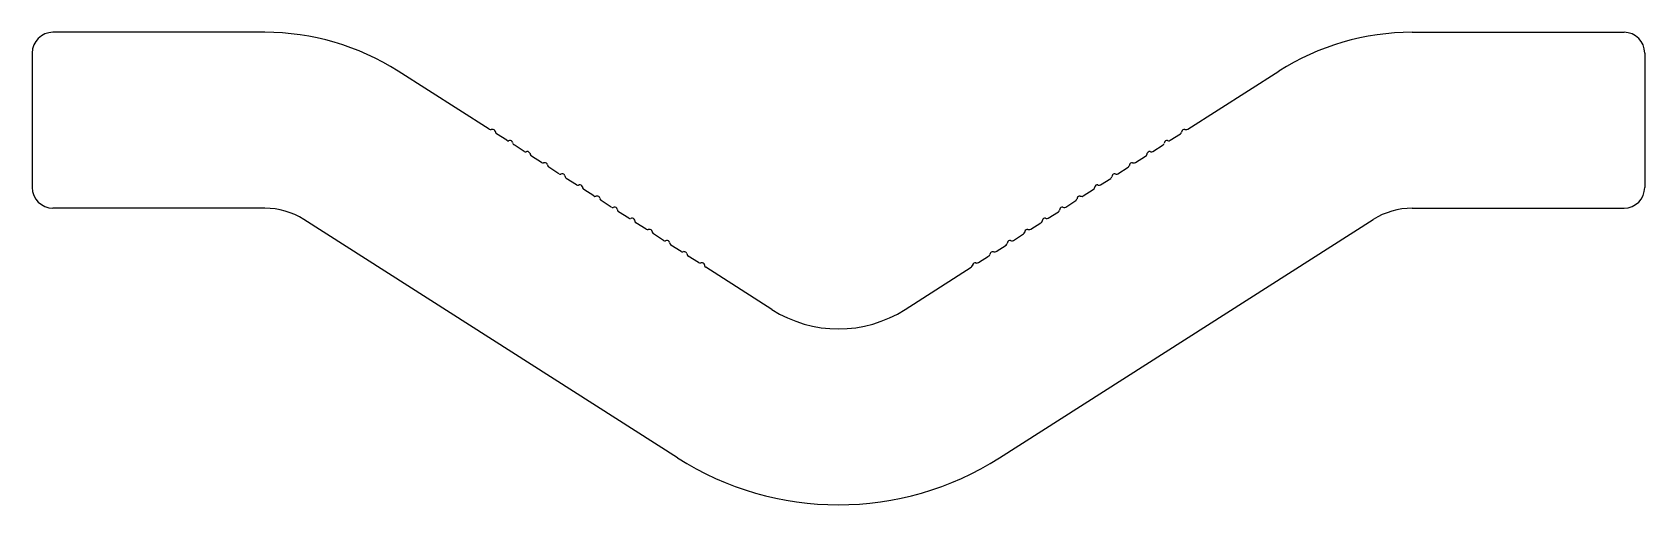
# Model space of a CAD drawing. Extents: x 2665 to 2821, y 737 to 783.
import ezdxf

# ---------------------------------------------------------------- set-up
doc = ezdxf.new("R2010")
doc.units = 0
doc.layers.get('0').update_dxf_attribs({"linetype": 'CONTINUOUS'})

msp = doc.modelspace()

# ---------------------------------------------------------------- linework, layer by layer
for p, q in [((2687.58, 782.63), (2667.07, 782.63)), ((2798.57, 782.63), (2819.07, 782.63)), ((2665.07, 780.63), (2665.07, 767.63)), ((2821.07, 780.63), (2821.07, 767.63)), ((2709.28, 773.26), (2700.47, 778.88)), ((2776.86, 773.26), (2785.67, 778.88)), ((2709.56, 773.25), (2709.47, 773.23)), ((2709.86, 773.06), (2709.88, 772.97)), ((2710.97, 772.19), (2709.99, 772.81)), ((2775.17, 772.19), (2776.16, 772.81)), ((2776.29, 773.06), (2776.27, 772.97)), ((2776.58, 773.25), (2776.67, 773.23)), ((2711.25, 772.17), (2711.16, 772.15)), ((2711.55, 771.98), (2711.57, 771.9)), ((2712.66, 771.11), (2711.68, 771.74)), ((2712.93, 771.1), (2712.85, 771.08)), ((2713.23, 770.91), (2713.25, 770.82)), ((2714.35, 770.04), (2713.36, 770.66)), ((2771.8, 770.04), (2772.78, 770.66)), ((2772.91, 770.91), (2772.89, 770.82)), ((2773.21, 771.1), (2773.3, 771.08)), ((2773.49, 771.11), (2774.47, 771.74)), ((2774.6, 771.98), (2774.58, 771.9)), ((2774.9, 772.17), (2774.99, 772.15)), ((2714.62, 770.02), (2714.53, 770)), ((2714.92, 769.83), (2714.94, 769.75)), ((2716.03, 768.96), (2715.05, 769.59)), ((2770.11, 768.96), (2771.1, 769.59)), ((2771.23, 769.83), (2771.21, 769.75)), ((2771.52, 770.02), (2771.61, 770)), ((2716.31, 768.95), (2716.22, 768.93)), ((2716.61, 768.76), (2716.63, 768.67)), ((2717.72, 767.89), (2716.74, 768.51)), ((2717.99, 767.87), (2717.91, 767.86)), ((2718.29, 767.68), (2718.31, 767.6)), ((2767.85, 767.68), (2767.83, 767.6)), ((2768.15, 767.87), (2768.24, 767.86)), ((2768.43, 767.89), (2769.41, 768.51)), ((2769.54, 768.76), (2769.52, 768.67)), ((2769.84, 768.95), (2769.92, 768.93)), ((2719.41, 766.81), (2718.42, 767.44)), ((2719.68, 766.8), (2719.59, 766.78)), ((2719.98, 766.61), (2720, 766.52)), ((2721.09, 765.74), (2720.11, 766.37)), ((2765.05, 765.74), (2766.04, 766.37)), ((2766.17, 766.61), (2766.15, 766.52)), ((2766.46, 766.8), (2766.55, 766.78)), ((2766.74, 766.81), (2767.72, 767.44)), ((2687.58, 765.63), (2667.07, 765.63)), ((2727.49, 741.51), (2691.34, 764.54)), ((2721.37, 765.73), (2721.28, 765.71)), ((2721.67, 765.54), (2721.69, 765.45)), ((2722.78, 764.66), (2721.8, 765.29)), ((2723.06, 764.65), (2722.97, 764.63)), ((2723.35, 764.46), (2723.37, 764.37)), ((2758.65, 741.51), (2794.81, 764.54)), ((2762.79, 764.46), (2762.77, 764.37)), ((2763.09, 764.65), (2763.18, 764.63)), ((2763.37, 764.66), (2764.35, 765.29)), ((2764.48, 765.54), (2764.46, 765.45)), ((2764.78, 765.73), (2764.86, 765.71)), ((2798.57, 765.63), (2819.07, 765.63)), ((2724.47, 763.59), (2723.48, 764.22)), ((2724.74, 763.58), (2724.65, 763.56)), ((2725.04, 763.39), (2725.06, 763.3)), ((2726.15, 762.52), (2725.17, 763.14)), ((2759.99, 762.52), (2760.98, 763.14)), ((2761.11, 763.39), (2761.09, 763.3)), ((2761.4, 763.58), (2761.49, 763.56)), ((2761.68, 763.59), (2762.66, 764.22)), ((2726.43, 762.5), (2726.34, 762.48)), ((2726.73, 762.31), (2726.75, 762.22)), ((2727.84, 761.44), (2726.86, 762.07)), ((2728.12, 761.43), (2728.03, 761.41)), ((2758.03, 761.43), (2758.12, 761.41)), ((2758.31, 761.44), (2759.29, 762.07)), ((2759.42, 762.31), (2759.4, 762.22)), ((2759.72, 762.5), (2759.8, 762.48)), ((2728.41, 761.24), (2728.43, 761.15)), ((2729.53, 760.37), (2728.54, 760.99)), ((2729.8, 760.35), (2729.71, 760.33)), ((2730.1, 760.16), (2730.12, 760.07)), ((2736.62, 755.84), (2730.23, 759.92)), ((2749.52, 755.84), (2755.92, 759.92)), ((2756.04, 760.16), (2756.03, 760.07)), ((2756.34, 760.35), (2756.43, 760.33)), ((2756.62, 760.37), (2757.6, 760.99)), ((2757.73, 761.24), (2757.71, 761.15))]:
    msp.add_line(p, q)
for centre, radius, start, end in [((2667.07, 780.63), 2, 90, 180), ((2687.58, 758.63), 24, 57.5, 90), ((2798.57, 758.63), 24, 90, 122.5), ((2819.07, 780.63), 2, 0, 90), ((2709.42, 773.47), 0.25, 237.5, 282.5), ((2709.61, 773), 0.25, 12.5, 102.5), ((2710.12, 773.02), 0.25, 192.5, 237.5), ((2776.02, 773.02), 0.25, 302.5, 347.5), ((2776.53, 773), 0.25, 77.5, 167.5), ((2776.73, 773.47), 0.25, 257.5, 302.5), ((2711.11, 772.4), 0.25, 237.5, 282.5), ((2711.3, 771.93), 0.25, 12.5, 102.5), ((2711.81, 771.95), 0.25, 192.5, 237.5), ((2712.79, 771.32), 0.25, 237.5, 282.5), ((2712.99, 770.85), 0.25, 12.5, 102.5), ((2713.5, 770.87), 0.25, 192.5, 237.5), ((2772.65, 770.87), 0.25, 302.5, 347.5), ((2773.16, 770.85), 0.25, 77.5, 167.5), ((2773.35, 771.32), 0.25, 257.5, 302.5), ((2774.34, 771.95), 0.25, 302.5, 347.5), ((2774.84, 771.93), 0.25, 77.5, 167.5), ((2775.04, 772.4), 0.25, 257.5, 302.5), ((2714.48, 770.25), 0.25, 237.5, 282.5), ((2714.68, 769.78), 0.25, 12.5, 102.5), ((2715.18, 769.8), 0.25, 192.5, 237.5), ((2770.96, 769.8), 0.25, 302.5, 347.5), ((2771.47, 769.78), 0.25, 77.5, 167.5), ((2771.67, 770.25), 0.25, 257.5, 302.5), ((2667.07, 767.63), 2, 180, 270), ((2716.17, 769.17), 0.25, 237.5, 282.5), ((2716.36, 768.71), 0.25, 12.5, 102.5), ((2716.87, 768.73), 0.25, 192.5, 237.5), ((2717.85, 768.1), 0.25, 237.5, 282.5), ((2718.05, 767.63), 0.25, 12.5, 102.5), ((2718.56, 767.65), 0.25, 192.5, 237.5), ((2767.59, 767.65), 0.25, 302.5, 347.5), ((2768.1, 767.63), 0.25, 77.5, 167.5), ((2768.29, 768.1), 0.25, 257.5, 302.5), ((2769.28, 768.73), 0.25, 302.5, 347.5), ((2769.78, 768.71), 0.25, 77.5, 167.5), ((2769.98, 769.17), 0.25, 257.5, 302.5), ((2819.07, 767.63), 2, 270, 0), ((2719.54, 767.02), 0.25, 237.5, 282.5), ((2719.74, 766.56), 0.25, 12.5, 102.5), ((2720.24, 766.58), 0.25, 192.5, 237.5), ((2765.9, 766.58), 0.25, 302.5, 347.5), ((2766.41, 766.56), 0.25, 77.5, 167.5), ((2766.61, 767.02), 0.25, 257.5, 302.5), ((2687.58, 758.63), 7, 57.5, 90), ((2721.23, 765.95), 0.25, 237.5, 282.5), ((2721.42, 765.48), 0.25, 12.5, 102.5), ((2721.93, 765.5), 0.25, 192.5, 237.5), ((2722.91, 764.88), 0.25, 237.5, 282.5), ((2723.11, 764.41), 0.25, 12.5, 102.5), ((2763.04, 764.41), 0.25, 77.5, 167.5), ((2763.23, 764.88), 0.25, 257.5, 302.5), ((2764.22, 765.5), 0.25, 302.5, 347.5), ((2764.72, 765.48), 0.25, 77.5, 167.5), ((2764.92, 765.95), 0.25, 257.5, 302.5), ((2798.57, 758.63), 7, 90, 122.5), ((2723.62, 764.43), 0.25, 192.5, 237.5), ((2724.6, 763.8), 0.25, 237.5, 282.5), ((2724.8, 763.33), 0.25, 12.5, 102.5), ((2725.3, 763.35), 0.25, 192.5, 237.5), ((2760.84, 763.35), 0.25, 302.5, 347.5), ((2761.35, 763.33), 0.25, 77.5, 167.5), ((2761.55, 763.8), 0.25, 257.5, 302.5), ((2762.53, 764.43), 0.25, 302.5, 347.5), ((2726.29, 762.73), 0.25, 237.5, 282.5), ((2726.48, 762.26), 0.25, 12.5, 102.5), ((2726.99, 762.28), 0.25, 192.5, 237.5), ((2727.97, 761.65), 0.25, 237.5, 282.5), ((2728.17, 761.18), 0.25, 12.5, 102.5), ((2757.98, 761.18), 0.25, 77.5, 167.5), ((2758.17, 761.65), 0.25, 257.5, 302.5), ((2759.15, 762.28), 0.25, 302.5, 347.5), ((2759.66, 762.26), 0.25, 77.5, 167.5), ((2759.86, 762.73), 0.25, 257.5, 302.5), ((2728.68, 761.2), 0.25, 192.5, 237.5), ((2729.66, 760.58), 0.25, 237.5, 282.5), ((2729.86, 760.11), 0.25, 12.5, 102.5), ((2730.36, 760.13), 0.25, 192.5, 237.5), ((2755.78, 760.13), 0.25, 302.5, 347.5), ((2756.29, 760.11), 0.25, 77.5, 167.5), ((2756.48, 760.58), 0.25, 257.5, 302.5), ((2757.47, 761.2), 0.25, 302.5, 347.5), ((2743.07, 765.96), 12, 237.5, 302.5), ((2743.07, 765.96), 29, 237.5, 302.5)]:
    msp.add_arc(centre, radius, start, end)

doc.saveas('drawing.dxf')
